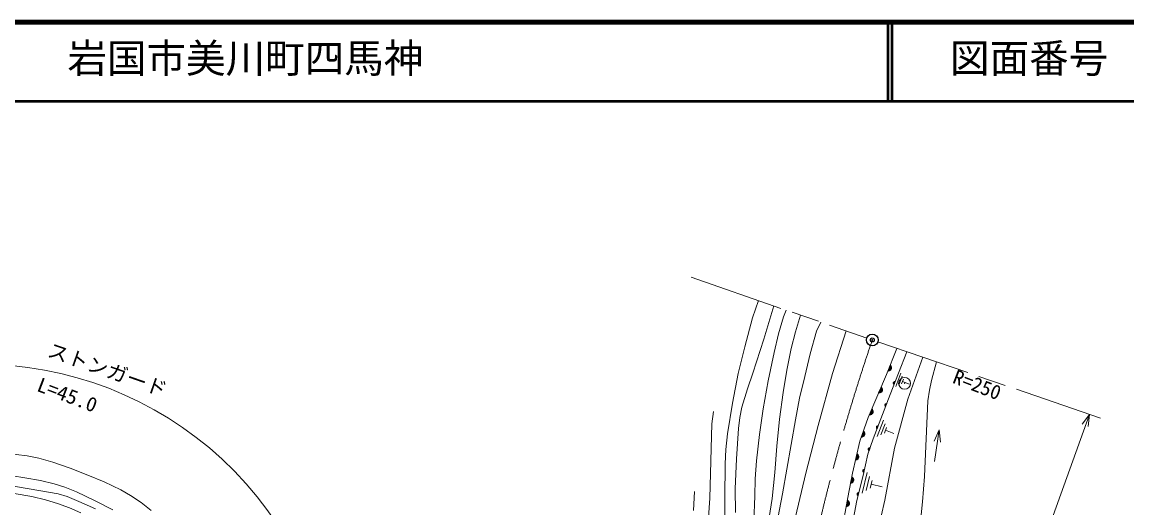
# Model space of a CAD drawing. Units: millimetres, scale not verified. Extents: x 39477 to 671106, y 19738 to 375030.
# Drawn here: x 394065 to 531941, y 314406 to 375030 of the extents above; entities that cross this region are included whole.
import ezdxf
from ezdxf.enums import TextEntityAlignment as Align

# ---------------------------------------------------------------- set-up
doc = ezdxf.new("R2010")
doc.units = ezdxf.units.MM
doc.header["$LTSCALE"] = 986.92
doc.header["$PDMODE"] = 32
doc.header["$PDSIZE"] = 493
doc.linetypes.add('CHAIN', pattern=[18.5, 12, -1.5, 3.5, -1.5])
for name, color, linetype, lineweight in [('M-BGD', 7, 'Continuous', 13), ('M-BMK', 2, 'CHAIN', 13), ('M-BMK-SRVR', 3, 'Continuous', 25), ('M-STR-HTXT', 7, 'Continuous', 13), ('M-TTL', 2, 'Continuous', 140), ('M-TTL-LINE', 7, 'Continuous', 50), ('M-TTL-TXT', 7, 'Continuous', 13)]:
    doc.layers.add(name, color=color, linetype=linetype, lineweight=lineweight)
doc.layers.add('M-OTRS', color=6, linetype='Continuous')
doc.styles.add('ＭＳ ゴシック', font='')
doc.styles.get('ＭＳ ゴシック').set_extended_font_data('MS Gothic')

# ---------------------------------------------------------------- blocks, each defined once
blk = doc.blocks.new('BUHIN8')
at = {"color": 6, "linetype": 'Continuous', "lineweight": 25}
for radius in [0.0437, 0.0375, 0.0312, 0.025, 0.0187, 0.0125, 0.0063]:
    blk.add_circle((0, 0), radius, dxfattribs=at)

msp = doc.modelspace()

# ---------------------------------------------------------------- linework, layer by layer
at = {"layer": 'M-BGD'}
for p, q in [((485225.5, 338134.1), (485977.5, 340276)), ((487859.6, 339624), (486630, 335447.9)), ((484244.5, 334516.3), (485225.5, 338134.1)), ((488479, 336112.2), (489099.1, 338238.6)), ((489099.1, 338238.6), (489433.9, 339078.5)), ((491224.1, 338458.4), (490586.1, 336384.2)), ((492402.5, 333650.1), (493185.3, 336441.6)), ((493185.3, 336441.6), (493737.1, 337587.7)), ((495192.8, 331175.1), (496900.9, 336491.6)), ((486630, 335447.9), (485269.5, 331200.9)), ((487927.2, 333809.4), (488479, 336112.2)), ((490586.1, 336384.2), (490052, 334293.9)), ((483440.5, 331161), (484244.5, 334516.3)), ((487186.2, 330282.4), (487927.2, 333809.4)), ((490052, 334293.9), (489512, 331574.1)), ((501933.5, 331059.8), (503218.4, 334316.7)), ((504470.2, 333888.6), (502403.8, 328557.1)), ((491732.3, 330810.7), (492402.5, 333650.1)), ((504598.1, 327981), (506482.8, 333200.5)), ((507555.4, 330289.1), (508168.8, 332624)), ((482722.6, 327474.7), (483440.5, 331161)), ((485269.5, 331200.9), (484579.8, 329254.2)), ((489512, 331574.1), (489063.1, 328791.2)), ((493393.8, 324681.1), (495192.8, 331175.1)), ((499657.5, 325699), (501933.5, 331059.8)), ((502099.7, 331481.2), (502389.3, 332215.2)), ((502199.4, 331475.8), (502099.7, 331481.2)), ((502155.4, 331493.2), (502421.8, 332168.5)), ((502290.2, 331490.9), (502199.4, 331475.8)), ((502460, 332136.4), (502205.2, 331490.5)), ((502255, 331487.8), (502498.3, 332104.4)), ((502392.5, 331535.3), (502290.2, 331490.9)), ((502525, 332043), (502316.4, 331514.5)), ((502377.9, 331541.1), (502551.6, 331981.5)), ((502389.3, 332215.2), (502465.8, 332151.1)), ((502465.5, 331591.4), (502392.5, 331535.3)), ((502566.7, 331890.8), (502450.9, 331597.2)), ((502529.7, 331667.9), (502465.5, 331591.4)), ((502465.8, 332151.1), (502521.9, 332078.1)), ((502521.9, 332078.1), (502566.3, 331975.8)), ((502576, 331785.3), (502529.7, 331667.9)), ((502566.3, 331975.8), (502581.4, 331885)), ((502581.4, 331885), (502576, 331785.3)), ((503097, 329567.8), (503738.6, 331223.3)), ((486554, 326789.7), (487186.2, 330282.4)), ((491097.8, 328112.3), (491732.3, 330810.7)), ((502789.2, 329966.3), (502791.5, 330016.1)), ((502797, 329920.9), (502789.2, 329966.3)), ((502791.5, 330016.1), (502814.4, 330075)), ((502794.9, 329981), (502840.5, 330098.7)), ((502819.5, 329869.9), (502797, 329920.9)), ((502879.7, 330134.3), (502799.8, 329928.3)), ((502814.4, 330075), (502846.2, 330113.4)), ((502817.8, 329887.4), (502920.5, 330152.3)), ((502847.7, 329833.5), (502819.5, 329869.9)), ((502958.5, 330163), (502838.7, 329854)), ((502846.2, 330113.4), (502882.5, 330141.7)), ((502886.2, 329801.7), (502847.7, 329833.5)), ((502862.4, 329827.8), (502993.6, 330166.3)), ((502882.5, 330141.7), (502933.6, 330164.2)), ((503028.8, 330169.6), (502886.2, 329801.7)), ((502933.6, 330164.2), (502978.9, 330172)), ((502978.9, 330172), (503028.8, 330169.6)), ((503900.8, 330855.8), (503464.5, 329730)), ((503832, 329892.2), (504063, 330488.2)), ((503947.5, 330190.2), (504808.4, 329856.6)), ((507298.9, 329118), (507555.4, 330289.1)), ((484579.8, 329254.2), (483897.6, 326983.6)), ((489063.1, 328791.2), (488601.9, 325469.6)), ((502403.8, 328557.1), (500286.9, 323006.4)), ((500954.1, 328753), (501262.5, 329479.3)), ((501053.6, 328745), (500954.1, 328753)), ((501010, 328763.5), (501293.7, 329431.8)), ((501144.7, 328757.8), (501053.6, 328745)), ((501331.1, 329398.8), (501059.8, 328759.6)), ((501109.5, 328755.6), (501368.5, 329365.7)), ((501248.2, 328799.6), (501144.7, 328757.8)), ((501393.6, 329303.6), (501171.6, 328780.7)), ((501233.7, 328805.7), (501418.7, 329241.6)), ((501322.6, 328853.7), (501248.2, 328799.6)), ((501262.5, 329479.3), (501337.3, 329413.3)), ((501431.4, 329150.4), (501308.1, 328859.9)), ((501388.7, 328928.5), (501322.6, 328853.7)), ((501337.3, 329413.3), (501391.4, 329338.9)), ((501438, 329044.8), (501388.7, 328928.5)), ((501391.4, 329338.9), (501433.2, 329235.4)), ((501433.2, 329235.4), (501446, 329144.2)), ((501446, 329144.2), (501438, 329044.8)), ((507110.6, 327753), (507298.9, 329118)), ((482086.7, 323642.2), (482722.6, 327474.7)), ((483897.6, 326983.6), (483634.3, 325700)), ((486096.1, 323571.8), (486554, 326789.7)), ((490563.4, 325402.5), (491097.8, 328112.3)), ((501730.3, 327212.1), (501732.5, 327261.9)), ((501738.4, 327166.8), (501730.3, 327212.1)), ((501732.5, 327261.9), (501755, 327320.9)), ((501736, 327226.8), (501781, 327344.8)), ((501761.2, 327115.8), (501738.4, 327166.8)), ((501819.9, 327380.6), (501741.2, 327174.1)), ((501755, 327320.9), (501786.6, 327359.5)), ((501759.5, 327133.4), (501860.7, 327398.8)), ((501789.6, 327079.7), (501761.2, 327115.8)), ((501898.6, 327409.7), (501780.5, 327100)), ((501786.6, 327359.5), (501822.8, 327388)), ((501828.3, 327048), (501789.6, 327079.7)), ((501804.4, 327074), (501933.7, 327413.2)), ((501822.8, 327388), (501873.7, 327410.8)), ((501968.8, 327416.7), (501828.3, 327048)), ((501873.7, 327410.8), (501919, 327418.8)), ((501919, 327418.8), (501968.8, 327416.7)), ((502943.4, 321851.1), (504598.1, 327981)), ((506662.8, 318310.8), (507110.6, 327753)), ((480122.8, 324896.7), (480357.8, 326451.5)), ((483634.3, 325700), (483466.1, 324329.8)), ((488601.9, 325469.6), (488243.1, 322118)), ((488948.3, 316148.7), (490563.4, 325402.5)), ((498604.7, 322748.6), (499657.5, 325699)), ((499797.7, 326029.2), (500106.1, 326755.5)), ((499897.2, 326021.3), (499797.7, 326029.2)), ((499853.6, 326039.8), (500137.3, 326708)), ((499988.3, 326034), (499897.2, 326021.3)), ((500174.7, 326675), (499903.3, 326035.8)), ((499953.1, 326031.8), (500212.1, 326641.9)), ((500091.8, 326075.8), (499988.3, 326034)), ((500237.2, 326579.8), (500015.2, 326056.9)), ((500077.3, 326082), (500262.3, 326517.8)), ((500166.2, 326129.9), (500091.8, 326075.8)), ((500106.1, 326755.5), (500180.9, 326689.5)), ((500275, 326426.6), (500151.7, 326136.1)), ((500232.3, 326204.8), (500166.2, 326129.9)), ((500180.9, 326689.5), (500235, 326615.1)), ((500281.6, 326321), (500232.3, 326204.8)), ((500235, 326615.1), (500276.8, 326511.6)), ((500276.8, 326511.6), (500289.6, 326420.5)), ((500289.6, 326420.5), (500281.6, 326321)), ((479890.5, 315602.6), (480122.8, 324896.7)), ((483466.1, 324329.8), (483199.4, 320518.9)), ((491872.2, 318729.7), (493393.8, 324681.1)), ((500676.4, 324448.6), (500678.6, 324498.5)), ((500684.5, 324403.3), (500676.4, 324448.6)), ((500678.6, 324498.5), (500701.1, 324557.5)), ((500682.1, 324463.4), (500727.1, 324581.4)), ((500707.3, 324352.4), (500684.5, 324403.3)), ((500766, 324617.2), (500687.3, 324410.7)), ((500701.1, 324557.5), (500732.7, 324596.1)), ((500705.6, 324370), (500806.8, 324635.4)), ((500735.7, 324316.2), (500707.3, 324352.4)), ((500844.7, 324646.3), (500726.6, 324336.6)), ((500732.7, 324596.1), (500768.9, 324624.5)), ((500774.3, 324284.6), (500735.7, 324316.2)), ((500750.5, 324310.6), (500879.8, 324649.8)), ((500768.9, 324624.5), (500819.8, 324647.3)), ((500914.9, 324653.3), (500774.3, 324284.6)), ((500784.9, 323326.5), (501558.1, 325354.1)), ((500819.8, 324647.3), (500865.1, 324655.4)), ((500865.1, 324655.4), (500914.9, 324653.3)), ((501758.8, 324905.9), (501233, 323527.2)), ((501681.1, 323727.9), (501959.5, 324457.8)), ((501820.3, 324092.8), (502874.7, 323690.7)), ((507876.1, 322740.3), (508496.2, 324146.1)), ((508496.2, 324146.1), (507927.3, 320179.6)), ((508496.2, 324146.1), (508696.2, 322622.7)), ((481886.6, 321686.9), (482086.7, 323642.2)), ((485731.6, 320299.4), (486096.1, 323571.8)), ((497682.6, 318734.9), (498604.7, 322748.6)), ((498783.5, 323249.9), (499048.7, 323993.1)), ((498883.3, 323247.8), (498783.5, 323249.9)), ((498838.7, 323263.7), (499082.7, 323947.4)), ((498973.6, 323265.9), (498883.3, 323247.8)), ((499122, 323916.7), (498888.6, 323262.7)), ((498938.5, 323261.6), (499161.3, 323885.9)), ((499074.4, 323313.7), (498973.6, 323265.9)), ((499190, 323825.4), (498999, 323290.3)), ((499048.7, 323993.1), (499127.3, 323931.5)), ((499059.5, 323319), (499218.7, 323764.9)), ((499145.5, 323372.1), (499074.4, 323313.7)), ((499127.3, 323931.5), (499185.7, 323860.4)), ((499236.7, 323674.6), (499130.6, 323377.4)), ((499207.1, 323450.6), (499145.5, 323372.1)), ((499185.7, 323860.4), (499233.5, 323759.6)), ((499249.5, 323569.6), (499207.1, 323450.6)), ((499233.5, 323759.6), (499251.6, 323669.3)), ((499251.6, 323669.3), (499249.5, 323569.6)), ((500286.9, 323006.4), (499608.6, 321092.7)), ((481810.3, 319913.4), (481886.6, 321686.9)), ((488243.1, 322118), (488018.7, 318821.4)), ((499667.9, 321708.7), (499668.8, 321758.6)), ((499677, 321663.6), (499667.9, 321708.7)), ((499668.8, 321758.6), (499689.9, 321818.1)), ((499673.1, 321723.6), (499715.3, 321842.6)), ((499701, 321613.2), (499677, 321663.6)), ((499753.4, 321879.3), (499679.6, 321671)), ((499689.9, 321818.1), (499720.6, 321857.5)), ((499698.8, 321630.7), (499793.7, 321898.5)), ((499730.3, 321577.7), (499701, 321613.2)), ((499720.6, 321857.5), (499756.1, 321886.7)), ((499831.4, 321910.3), (499720.7, 321597.9)), ((499769.6, 321547.1), (499730.3, 321577.7)), ((499745.2, 321572.5), (499866.4, 321914.6)), ((499756.1, 321886.7), (499806.5, 321910.7)), ((499901.4, 321918.9), (499769.6, 321547.1)), ((499806.5, 321910.7), (499851.5, 321919.9)), ((499851.5, 321919.9), (499901.4, 321918.9)), ((501735, 315388.2), (502943.4, 321851.1)), ((391964.6, 321244.7), (394705.1, 320899.1)), ((394705.1, 320899.1), (396169.9, 320597.1)), ((396169.9, 320597.1), (397883.3, 320125.5)), ((397883.3, 320125.5), (400056.1, 319368.6)), ((481700, 310451.4), (481810.3, 319913.4)), ((483199.4, 320518.9), (483047.1, 316798.8)), ((485557.8, 318048.5), (485731.6, 320299.4)), ((498061.3, 320383.4), (498237.9, 321152.4)), ((498160.6, 320392.9), (498061.3, 320383.4)), ((498114.5, 320403.5), (498277, 321111.1)), ((498248.1, 320421.4), (498160.6, 320392.9)), ((498319.6, 321085.1), (498164.2, 320408.3)), ((498213.8, 320413.1), (498362.2, 321059.1)), ((498237.9, 321152.4), (498323.2, 321100.5)), ((498342.7, 320480.6), (498248.1, 320421.4)), ((498397.8, 321002.3), (498270.6, 320448.6)), ((498323.2, 321100.5), (498389.5, 321036.6)), ((498327.3, 320484.2), (498433.3, 320945.6)), ((498406.5, 320546.9), (498342.7, 320480.6)), ((498389.5, 321036.6), (498448.7, 320942.1)), ((498461.8, 320858.1), (498391.1, 320550.5)), ((498458.5, 320632.2), (498406.5, 320546.9)), ((498448.7, 320942.1), (498477.2, 320854.6)), ((498486.7, 320755.2), (498458.5, 320632.2)), ((498477.2, 320854.6), (498486.7, 320755.2)), ((499608.6, 321092.7), (499016.7, 318439.6)), ((394401.4, 318160.6), (391270.5, 318649.2)), ((400056.1, 319368.6), (402256.2, 318493.9)), ((402256.2, 318493.9), (404293, 317652.5)), ((488018.7, 318821.4), (487684.8, 315590.2)), ((490594.3, 313291.3), (491872.2, 318729.7)), ((497106.6, 315706.7), (497682.6, 318734.9)), ((498897.1, 316246.2), (499506.7, 318838.7)), ((498979.7, 319034.8), (498993.5, 319096.4)), ((498984.8, 318985.2), (498979.7, 319034.8)), ((498999.4, 318941.5), (498984.8, 318985.2)), ((498988.3, 319000.6), (499015.8, 319123.8)), ((498993.5, 319096.4), (499019.2, 319139.2)), ((499029.3, 318894.4), (498999.4, 318941.5)), ((499049.2, 319164.8), (499001.1, 318949.2)), ((499019.2, 319139.2), (499050.9, 319172.5)), ((499025, 318911.5), (499086.9, 319188.8)), ((499062.6, 318862.7), (499029.3, 318894.4)), ((499122.8, 319205), (499050.7, 318881.5)), ((499050.9, 319172.5), (499098, 319202.5)), ((499105.4, 318837), (499062.6, 318862.7)), ((499078, 318859.3), (499157.1, 319213.5)), ((499098, 319202.5), (499141.7, 319217)), ((499191.3, 319222.1), (499105.4, 318837)), ((499141.7, 319217), (499191.3, 319222.1)), ((389326.1, 317725.6), (398564.9, 316177.7)), ((396349.5, 317825.2), (394401.4, 318160.6)), ((398077, 317428), (396349.5, 317825.2)), ((399405.9, 317000), (398077, 317428)), ((404293, 317652.5), (406393.6, 316655.5)), ((485495.8, 315879.6), (485557.8, 318048.5)), ((497456.1, 317487.6), (497597.1, 318264)), ((497554.9, 317501.7), (497456.1, 317487.6)), ((497508.3, 317510.2), (497638, 318224.5)), ((497641, 317534.2), (497554.9, 317501.7)), ((497681.8, 318200.5), (497557.7, 317517.2)), ((497597.1, 318264), (497684.6, 318216)), ((497607.1, 317524.3), (497725.5, 318176.5)), ((497732.8, 317597.8), (497641, 317534.2)), ((497763.7, 318121.5), (497662.2, 317562.4)), ((497684.6, 318216), (497753.8, 318155.3)), ((497717.2, 317600.6), (497801.8, 318066.4)), ((497793.4, 317666.9), (497732.8, 317597.8)), ((497753.8, 318155.3), (497817.3, 318063.6)), ((497834.3, 317980.3), (497777.9, 317669.8)), ((497841.4, 317754.5), (497793.4, 317666.9)), ((497817.3, 318063.6), (497849.8, 317977.5)), ((497864, 317878.7), (497841.4, 317754.5)), ((497849.8, 317977.5), (497864, 317878.7)), ((499016.7, 318439.6), (498249.3, 315312.7)), ((499824, 318326.4), (499409.4, 316563.5)), ((499921.7, 316880.7), (500141.2, 317814)), ((500031.5, 317347.4), (501379.6, 317030.4)), ((506433, 315162.1), (506662.8, 318310.8)), ((395268.1, 315811.7), (393059.1, 316207.5)), ((396974.8, 315413.9), (395268.1, 315811.7)), ((398564.9, 316177.7), (399700.5, 315814)), ((400870, 316411.9), (399405.9, 317000)), ((399700.5, 315814), (401161.8, 315212.8)), ((403194.6, 315304.6), (400870, 316411.9)), ((406393.6, 316655.5), (407591.9, 315964.8)), ((407591.9, 315964.8), (408904.8, 315085.7)), ((477848.9, 314083.5), (477991.9, 316433.5)), ((483047.1, 316798.8), (483076.3, 313814.7)), ((485401.3, 312728.6), (485495.8, 315879.6)), ((487180.3, 306837.7), (488948.3, 316148.7)), ((498281.1, 316137.5), (498296.2, 316198.8)), ((498285.2, 316087.7), (498281.1, 316137.5)), ((498298.7, 316043.8), (498285.2, 316087.7)), ((498288.9, 316103.1), (498319, 316225.7)), ((498296.2, 316198.8), (498322.8, 316241)), ((498327.7, 315996.1), (498298.7, 316043.8)), ((498353.3, 316266), (498300.6, 316051.4)), ((498322.8, 316241), (498355.2, 316273.7)), ((498323.7, 316013.3), (498391.5, 316289.1)), ((498360.3, 315963.7), (498327.7, 315996.1)), ((498427.8, 316304.6), (498348.8, 315982.7)), ((498355.2, 316273.7), (498402.9, 316302.6)), ((498402.5, 315937), (498360.3, 315963.7)), ((498375.7, 315959.9), (498462.2, 316312.4)), ((498496.6, 316320.2), (498402.5, 315937)), ((498402.9, 316302.6), (498446.8, 316316.2)), ((498446.8, 316316.2), (498496.6, 316320.2)), ((398499.6, 314959), (396974.8, 315413.9)), ((399980.9, 314414), (398499.6, 314959)), ((401403.4, 313785.7), (399980.9, 314414)), ((401161.8, 315212.8), (403210.5, 314271.5)), ((405371.5, 314156), (403194.6, 315304.6)), ((408904.8, 315085.7), (410188.7, 314075.4)), ((479293.6, 306305.5), (479890.5, 315602.6)), ((487684.8, 315590.2), (487076.6, 311876)), ((495670.4, 307651.1), (497106.6, 315706.7)), ((498249.3, 315312.7), (496606.5, 306682.7)), ((496927.6, 314576.1), (497068.5, 315352.5)), ((497026.4, 314590.2), (496927.6, 314576.1)), ((496979.8, 314598.7), (497109.4, 315313)), ((497112.5, 314622.7), (497026.4, 314590.2)), ((497153.2, 315289), (497029.2, 314605.7)), ((497068.5, 315352.5), (497156, 315304.5)), ((497078.6, 314612.8), (497197, 315265)), ((497204.2, 314686.2), (497112.5, 314622.7)), ((497235.1, 315209.9), (497133.6, 314650.9)), ((497156, 315304.5), (497225.2, 315243.8)), ((497188.7, 314689.1), (497273.2, 315154.9)), ((497264.9, 314755.4), (497204.2, 314686.2)), ((497225.2, 315243.8), (497288.8, 315152.1)), ((497305.7, 315068.8), (497249.3, 314758.2)), ((497312.8, 314843), (497264.9, 314755.4)), ((497288.8, 315152.1), (497321.3, 315066)), ((497335.4, 314967.2), (497312.8, 314843)), ((497321.3, 315066), (497335.4, 314967.2)), ((500039.3, 308143.4), (501735, 315388.2)), ((506126.1, 312291.7), (506433, 315162.1))]:
    msp.add_line(p, q, dxfattribs=at)
at = {"layer": 'M-BGD', "linetype": 'CHAIN'}
msp.add_line((499959.3, 334650), (499962.1, 334659.5), dxfattribs=at)
at = {"layer": 'M-BGD'}
for centre, radius in [((500167.5, 335359.9), 49.4), ((504193.2, 329949.1), 740.2), ((504193.2, 329949.1), 22.2)]:
    msp.add_circle(centre, radius, dxfattribs=at)
at = {"layer": 'M-BMK'}
for p, q in [((477579.4, 343185.5), (499468.5, 335602.1)), ((500867.5, 335120.6), (528648.7, 325621.1))]:
    msp.add_line(p, q, dxfattribs=at)
msp.add_arc((733627, 255532.6), 246730, 161.12277, 168.18866, dxfattribs=at)
at = {"layer": 'M-BMK-SRVR'}
msp.add_circle((500167.5, 335359.9), 739.8, dxfattribs=at)
at = {"layer": 'M-OTRS'}
msp.add_point((500169.1, 335363.2), dxfattribs=at)
at = {"layer": 'M-STR-HTXT'}
for p, q in [((517566.4, 299092.7), (527292.9, 326079)), ((526347.2, 324868.1), (527292.9, 326079)), ((527292.9, 326079), (527113.5, 324553.1))]:
    msp.add_line(p, q, dxfattribs=at)
msp.add_arc((388729, 287798.8), 44557.4, 27.58176, 115.30194, dxfattribs=at)
at = {"layer": 'M-TTL'}
msp.add_line((671105.7, 375029.7), (39476.8, 375029.7), dxfattribs=at)
at = {"layer": 'M-TTL-LINE'}
for p, q in [((502092.2, 375029.7), (502092.2, 365160.5)), ((502585.7, 375029.7), (502585.7, 365160.5)), ((39476.8, 365160.5), (671105.7, 365160.5))]:
    msp.add_line(p, q, dxfattribs=at)

# ---------------------------------------------------------------- block references
at = {"layer": 'M-OTRS', "xscale": 986.9202, "yscale": 986.9202}
msp.add_blockref('BUHIN8', (500167.5, 335359.9), dxfattribs=at)

# ---------------------------------------------------------------- texts
at = {"layer": 'M-BGD', "style": 'ＭＳ ゴシック'}
msp.add_text('R=250', height=1809, rotation=338.9, dxfattribs=at).set_placement((509863.6, 329533.8), align=Align.BOTTOM_LEFT)
at = {"layer": 'M-STR-HTXT', "style": 'ＭＳ ゴシック', "width": 1.05}
for s, rotation, p in [('ストンガード', 340.8, (396905.7, 332844)), ('L=45.0', 339.1, (395580.7, 328537.6))]:
    msp.add_text(s, height=1809, rotation=rotation, dxfattribs=at).set_placement(p, align=Align.BOTTOM_LEFT)
at = {"layer": 'M-TTL-TXT', "style": 'ＭＳ ゴシック'}
for s, p in [('岩国市美川町四馬神', (399726.1, 367627.8)), ('図面番号', (509864.2, 367627.8))]:
    msp.add_text(s, height=3618, dxfattribs=at).set_placement(p, align=Align.BOTTOM_LEFT)

doc.saveas('drawing.dxf')
